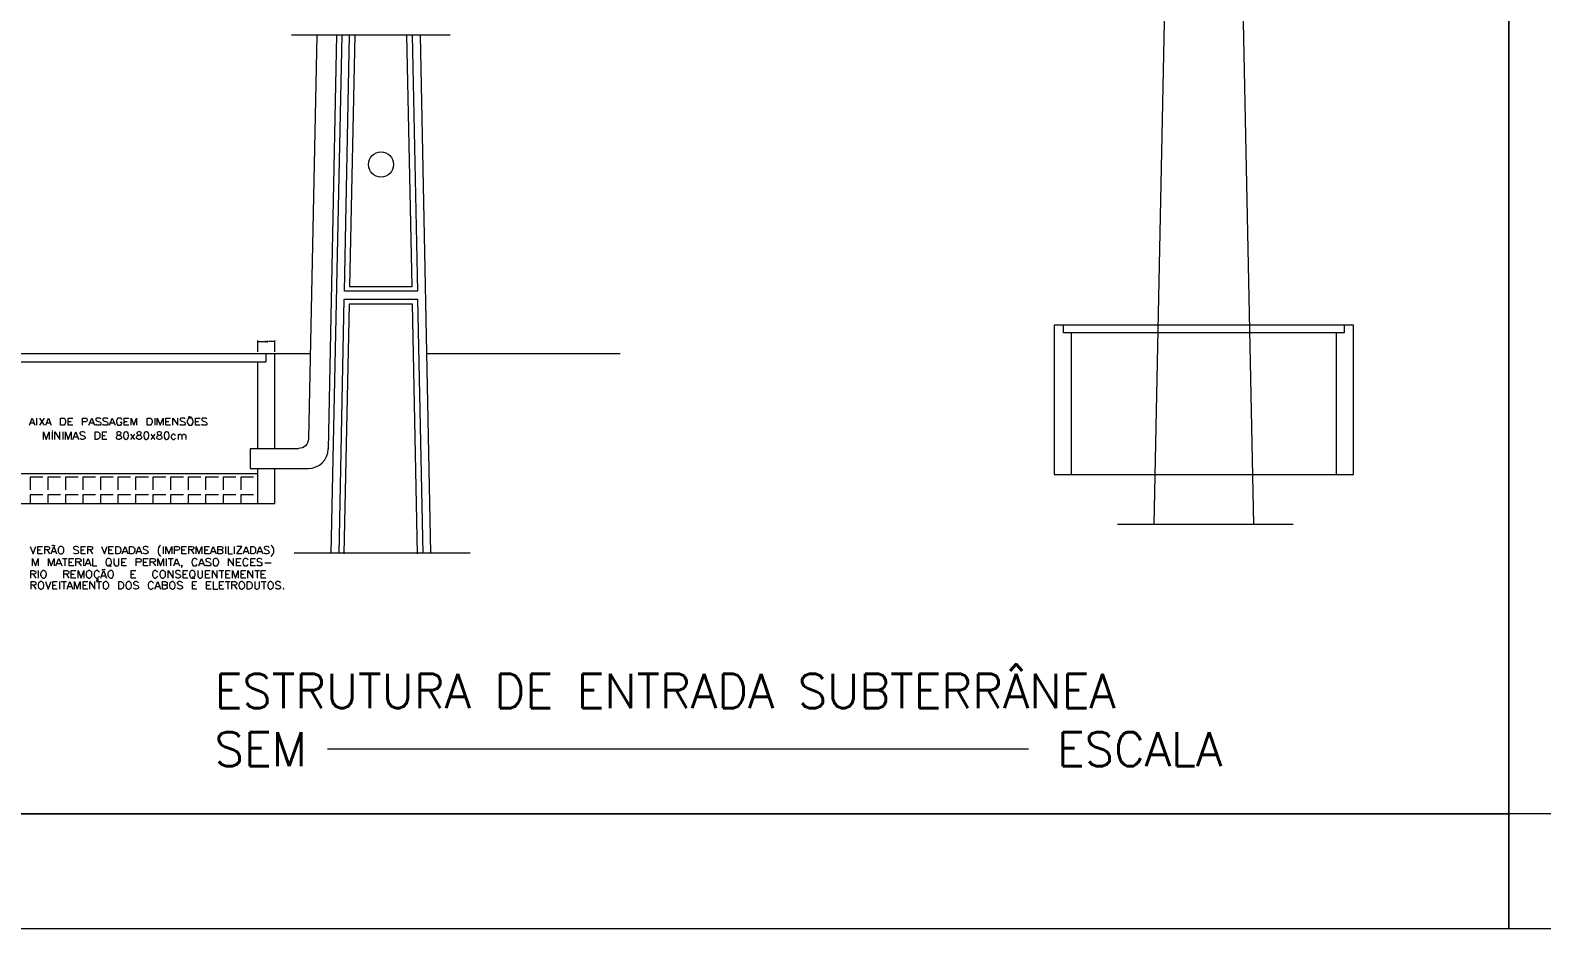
# Model space of a CAD drawing. Header units: inches. Extents: x 5 to 1823, y 18 to 726.
# Drawn here: x 1510.1 to 1641.6, y 18 to 96.1 of the extents above; entities that cross this region are included whole.
import ezdxf

# ---------------------------------------------------------------- set-up
doc = ezdxf.new("R2010")
doc.units = ezdxf.units.IN
doc.header["$MEASUREMENT"] = 0
for name, color, linetype in [('PDF_0', 7, 'Continuous'), ('PDF_01', 1, 'Continuous'), ('PDF_ENIT-AQ0T002', 6, 'Continuous'), ('PDF_ENTRADA-ELETRICA', 1, 'Continuous'), ('PDF_FORMATOS', 7, 'Continuous'), ('PDF_Texto', 6, 'Continuous')]:
    doc.layers.add(name, color=color, linetype=linetype)
doc.layers.add('PDF_Layer 1', color=30, linetype='Continuous', true_color=0xff7f00)
doc.styles.add('PDF RomanS', font='romans__.ttf')

msp = doc.modelspace()

# ---------------------------------------------------------------- linework, layer by layer
at = {"layer": 'PDF_0', "color": 11, "lineweight": 5, "true_color": 0xff7f7f}
for points in [[(1529.98, 69.04), (1530.02, 69.04)], [(1531.37, 69.04), (1531.33, 69.04)]]:
    msp.add_lwpolyline(points, dxfattribs=at)
at = {"layer": 'PDF_0', "color": 11, "true_color": 0xff7f7f, "transparency": 33554559}
for points in [[(1529.91, 69.06), (1529.93, 69.04), (1529.89, 69.04)], [(1529.89, 69.04), (1529.91, 69.02), (1529.93, 69.04)], [(1529.93, 69.08), (1529.91, 69.06), (1529.93, 69.04)], [(1529.91, 69.02), (1529.93, 69.04), (1529.93, 68.99)], [(1529.93, 69.04), (1529.95, 69.06), (1529.93, 69.08)], [(1529.98, 69.04), (1529.93, 69.04), (1529.95, 69.06)], [(1529.93, 69.04), (1529.93, 68.99), (1529.95, 69.02)], [(1529.95, 69.02), (1529.98, 69.04), (1529.93, 69.04)], [(1531.42, 69.04), (1531.42, 69.08), (1531.37, 69.06)], [(1531.37, 69.06), (1531.37, 69.04), (1531.42, 69.04)], [(1531.37, 69.04), (1531.42, 69.04), (1531.37, 69.02)], [(1531.42, 69.04), (1531.37, 69.02), (1531.42, 68.99)], [(1531.44, 69.06), (1531.42, 69.04), (1531.42, 69.08)], [(1531.46, 69.04), (1531.44, 69.06), (1531.42, 69.04)], [(1531.42, 68.99), (1531.44, 69.02), (1531.42, 69.04)], [(1531.44, 69.02), (1531.42, 69.04), (1531.46, 69.04)]]:
    msp.add_solid(points, dxfattribs=at)
at = {"layer": 'PDF_01', "lineweight": 5}
msp.add_lwpolyline([(1638.77, 27.95), (1638.77, 601.93)], close=True, dxfattribs=at)
at = {"layer": 'PDF_ENIT-AQ0T002', "lineweight": 5}
msp.add_lwpolyline([(1536.01, 33.6), (1596.99, 33.6)], dxfattribs=at)
at = {"layer": 'PDF_ENTRADA-ELETRICA', "lineweight": 5}
for points in [[(1608.82, 98.23), (1607.89, 53.14)], [(1615.64, 98.23), (1616.57, 53.14)], [(1546.66, 95.69), (1532.85, 95.69)], [(1536.79, 95.69), (1536.05, 59.68)], [(1537.24, 95.69), (1536.3, 50.62)], [(1543.35, 95.69), (1543.82, 73.42), (1537.47, 73.42), (1537.91, 95.69)], [(1538.36, 95.69), (1537.91, 73.84), (1543.37, 73.84), (1542.91, 95.69)], [(1544.05, 95.69), (1544.96, 50.62)], [(1537, 50.6), (1537.45, 72.72), (1543.82, 72.72), (1544.28, 50.6)], [(1543.84, 50.58), (1543.4, 72.3), (1537.87, 72.3), (1537.43, 50.58)], [(1624.46, 70.48), (1624.46, 69.8), (1600.02, 69.8), (1600.02, 70.48)], [(1600.72, 57.48), (1600.72, 69.8)], [(1623.77, 57.48), (1623.77, 69.8)], [(1530.63, 69.02), (1530.63, 68.99), (1530.63, 69.02)], [(1530.67, 69.06), (1530.7, 69.08), (1530.7, 68.99)], [(1534.48, 67.96), (1500.22, 67.96)], [(1530.63, 67.96), (1530.63, 67.26), (1506.18, 67.26), (1506.18, 67.96)], [(1529.93, 59.72), (1529.93, 67.26)], [(1531.42, 59.72), (1531.42, 67.96)], [(1561.45, 67.96), (1544.62, 67.96)], [(1510.06, 61.76), (1510.29, 62.39), (1510.54, 61.76)], [(1510.14, 61.97), (1510.46, 61.97)], [(1510.69, 62.39), (1510.69, 61.76)], [(1510.93, 62.39), (1511.35, 61.76)], [(1511.35, 62.39), (1510.93, 61.76)], [(1511.48, 61.76), (1511.73, 62.39), (1511.96, 61.76)], [(1511.56, 61.97), (1511.88, 61.97)], [(1513.83, 61.76), (1513.42, 61.76), (1513.42, 62.39), (1513.83, 62.39)], [(1513.42, 62.09), (1513.68, 62.09)], [(1514.67, 61.76), (1514.67, 62.39), (1514.95, 62.39), (1515.03, 62.37), (1515.07, 62.33), (1515.1, 62.26), (1515.1, 62.18), (1515.07, 62.12), (1515.03, 62.09), (1514.95, 62.05), (1514.67, 62.05)], [(1515.22, 61.76), (1515.48, 62.39), (1515.71, 61.76)], [(1515.31, 61.97), (1515.62, 61.97)], [(1516.28, 62.31), (1516.22, 62.37), (1516.11, 62.39), (1516.01, 62.39), (1515.9, 62.37), (1515.84, 62.31), (1515.84, 62.24), (1515.88, 62.18), (1515.9, 62.16), (1515.96, 62.12), (1516.15, 62.05), (1516.22, 62.03), (1516.24, 61.99), (1516.28, 61.93), (1516.28, 61.84), (1516.22, 61.78), (1516.11, 61.76), (1516.01, 61.76), (1515.9, 61.78), (1515.84, 61.84)], [(1516.89, 62.31), (1516.83, 62.37), (1516.75, 62.39), (1516.62, 62.39), (1516.51, 62.37), (1516.45, 62.31), (1516.45, 62.24), (1516.49, 62.18), (1516.51, 62.16), (1516.58, 62.12), (1516.77, 62.05), (1516.83, 62.03), (1516.85, 61.99), (1516.89, 61.93), (1516.89, 61.84), (1516.83, 61.78), (1516.75, 61.76), (1516.62, 61.76), (1516.51, 61.78), (1516.45, 61.84)], [(1517.02, 61.76), (1517.25, 62.39), (1517.51, 61.76)], [(1517.11, 61.97), (1517.42, 61.97)], [(1518.1, 62.24), (1518.08, 62.31), (1518.02, 62.37), (1517.95, 62.39), (1517.83, 62.39), (1517.76, 62.37), (1517.7, 62.31), (1517.68, 62.24), (1517.64, 62.16), (1517.64, 61.99), (1517.68, 61.9), (1517.7, 61.84), (1517.76, 61.78), (1517.83, 61.76), (1517.95, 61.76), (1518.02, 61.78), (1518.08, 61.84), (1518.1, 61.9), (1518.1, 61.99), (1517.95, 61.99)], [(1518.72, 61.76), (1518.31, 61.76), (1518.31, 62.39), (1518.72, 62.39)], [(1518.31, 62.09), (1518.57, 62.09)], [(1518.91, 61.76), (1518.91, 62.39), (1519.16, 61.76), (1519.39, 62.39), (1519.39, 61.76)], [(1520.96, 62.39), (1520.96, 61.76)], [(1521.19, 61.76), (1521.19, 62.39), (1521.45, 61.76), (1521.7, 62.39), (1521.7, 61.76)], [(1522.33, 61.76), (1521.93, 61.76), (1521.93, 62.39), (1522.33, 62.39)], [(1521.93, 62.09), (1522.19, 62.09)], [(1522.53, 61.76), (1522.53, 62.39), (1522.97, 61.76), (1522.97, 62.39)], [(1523.6, 62.31), (1523.54, 62.37), (1523.46, 62.39), (1523.33, 62.39), (1523.24, 62.37), (1523.18, 62.31), (1523.18, 62.24), (1523.2, 62.18), (1523.24, 62.16), (1523.31, 62.12), (1523.5, 62.05), (1523.54, 62.03), (1523.58, 61.99), (1523.6, 61.93), (1523.6, 61.84), (1523.54, 61.78), (1523.46, 61.76), (1523.33, 61.76), (1523.24, 61.78), (1523.18, 61.84)], [(1523.9, 62.43), (1523.92, 62.5)], [(1524.13, 62.45), (1524.16, 62.52)], [(1524.92, 61.76), (1524.51, 61.76), (1524.51, 62.39), (1524.92, 62.39)], [(1524.51, 62.09), (1524.77, 62.09)], [(1525.51, 62.31), (1525.45, 62.37), (1525.34, 62.39), (1525.21, 62.39), (1525.13, 62.37), (1525.07, 62.31), (1525.07, 62.24), (1525.11, 62.18), (1525.13, 62.16), (1525.19, 62.12), (1525.38, 62.05), (1525.45, 62.03), (1525.47, 61.99), (1525.51, 61.93), (1525.51, 61.84), (1525.45, 61.78), (1525.34, 61.76), (1525.21, 61.76), (1525.13, 61.78), (1525.07, 61.84)], [(1511.29, 60.53), (1511.29, 61.18), (1511.52, 60.53), (1511.77, 61.18), (1511.77, 60.53)], [(1512.03, 61.25), (1512.09, 61.31)], [(1512.03, 61.18), (1512.03, 60.53)], [(1512.26, 60.53), (1512.26, 61.18), (1512.7, 60.53), (1512.7, 61.18)], [(1512.96, 61.18), (1512.96, 60.53)], [(1513.19, 60.53), (1513.19, 61.18), (1513.44, 60.53), (1513.7, 61.18), (1513.7, 60.53)], [(1513.85, 60.53), (1514.1, 61.18), (1514.33, 60.53)], [(1513.93, 60.76), (1514.25, 60.76)], [(1514.91, 61.1), (1514.84, 61.16), (1514.74, 61.18), (1514.63, 61.18), (1514.52, 61.16), (1514.46, 61.1), (1514.46, 61.04), (1514.5, 60.97), (1514.52, 60.93), (1514.59, 60.91), (1514.78, 60.85), (1514.84, 60.8), (1514.86, 60.78), (1514.91, 60.72), (1514.91, 60.63), (1514.84, 60.57), (1514.74, 60.53), (1514.63, 60.53), (1514.52, 60.57), (1514.46, 60.63)], [(1516.81, 60.53), (1516.41, 60.53), (1516.41, 61.18), (1516.81, 61.18)], [(1516.41, 60.87), (1516.66, 60.87)], [(1518.86, 60.97), (1519.2, 60.53)], [(1519.2, 60.97), (1518.86, 60.53)], [(1520.62, 60.97), (1520.98, 60.53)], [(1520.98, 60.97), (1520.62, 60.53)], [(1522.76, 60.87), (1522.69, 60.93), (1522.65, 60.97), (1522.55, 60.97), (1522.48, 60.93), (1522.42, 60.87), (1522.4, 60.78), (1522.4, 60.72), (1522.42, 60.63), (1522.48, 60.57), (1522.55, 60.53), (1522.65, 60.53), (1522.69, 60.57), (1522.76, 60.63)], [(1522.99, 60.97), (1522.99, 60.53)], [(1522.99, 60.85), (1523.08, 60.93), (1523.14, 60.97), (1523.22, 60.97), (1523.29, 60.93), (1523.33, 60.85), (1523.33, 60.53)], [(1523.33, 60.85), (1523.41, 60.93), (1523.48, 60.97), (1523.56, 60.97), (1523.63, 60.93), (1523.67, 60.85), (1523.67, 60.53)], [(1533.47, 59.72), (1529.26, 59.72), (1529.26, 57.99), (1534.32, 57.99)], [(1505.4, 57.99), (1505.4, 54.94), (1531.42, 54.94), (1531.42, 57.99)], [(1529.93, 54.94), (1529.93, 57.99)], [(1529.93, 57.54), (1506.86, 57.54)], [(1511.24, 57.25), (1510.14, 57.25), (1510.14, 56.13)], [(1512.77, 57.25), (1511.67, 57.25), (1511.67, 56.13)], [(1514.29, 57.25), (1513.19, 57.25), (1513.19, 56.13)], [(1515.82, 57.25), (1514.71, 57.25), (1514.71, 56.13)], [(1517.34, 57.25), (1516.24, 57.25), (1516.24, 56.13)], [(1518.86, 57.25), (1517.76, 57.25), (1517.76, 56.13)], [(1520.41, 57.25), (1519.29, 57.25), (1519.29, 56.13)], [(1521.93, 57.25), (1520.81, 57.25), (1520.81, 56.13)], [(1523.46, 57.25), (1522.33, 57.25), (1522.33, 56.13)], [(1524.98, 57.25), (1523.86, 57.25), (1523.86, 56.13)], [(1526.5, 57.25), (1525.38, 57.25), (1525.38, 56.13)], [(1528.03, 57.25), (1526.93, 57.25), (1526.93, 56.13)], [(1529.55, 57.25), (1528.45, 57.25), (1528.45, 56.13)], [(1511.24, 55.72), (1510.14, 55.72), (1510.14, 54.94)], [(1512.77, 55.72), (1511.67, 55.72), (1511.67, 54.94)], [(1514.29, 55.72), (1513.19, 55.72), (1513.19, 54.94)], [(1515.82, 55.72), (1514.71, 55.72), (1514.71, 54.94)], [(1517.34, 55.72), (1516.24, 55.72), (1516.24, 54.94)], [(1518.86, 55.72), (1517.76, 55.72), (1517.76, 54.94)], [(1520.41, 55.72), (1519.29, 55.72), (1519.29, 54.94)], [(1521.93, 55.72), (1520.81, 55.72), (1520.81, 54.94)], [(1523.46, 55.72), (1522.33, 55.72), (1522.33, 54.94)], [(1524.98, 55.72), (1523.86, 55.72), (1523.86, 54.94)], [(1526.5, 55.72), (1525.38, 55.72), (1525.38, 54.94)], [(1528.03, 55.72), (1526.93, 55.72), (1526.93, 54.94)], [(1529.55, 55.72), (1528.45, 55.72), (1528.45, 54.94)], [(1620.02, 53.14), (1604.72, 53.14)], [(1512.03, 51.26), (1512.07, 51.32)], [(1512.28, 51.28), (1512.3, 51.34)], [(1510.14, 51.21), (1510.4, 50.58), (1510.63, 51.21)], [(1510.33, 49.52), (1510.33, 50.18), (1510.59, 49.52), (1510.82, 50.18), (1510.82, 49.52)], [(1511.2, 50.58), (1510.8, 50.58), (1510.8, 51.21), (1511.2, 51.21)], [(1510.8, 50.92), (1511.03, 50.92)], [(1511.39, 50.58), (1511.39, 51.21), (1511.67, 51.21), (1511.75, 51.19), (1511.79, 51.17), (1511.81, 51.11), (1511.81, 51.05), (1511.79, 50.98), (1511.75, 50.94), (1511.67, 50.92), (1511.39, 50.92)], [(1511.6, 50.92), (1511.81, 50.58)], [(1511.73, 49.52), (1511.73, 50.18), (1511.96, 49.52), (1512.22, 50.18), (1512.22, 49.52)], [(1511.94, 50.58), (1512.2, 51.21), (1512.43, 50.58)], [(1512.03, 50.79), (1512.34, 50.79)], [(1512.37, 49.52), (1512.62, 50.18), (1512.87, 49.52)], [(1512.94, 50.18), (1513.36, 50.18)], [(1513.15, 50.18), (1513.15, 49.52)], [(1513.93, 49.52), (1513.53, 49.52), (1513.53, 50.18), (1513.93, 50.18)], [(1514.33, 51.13), (1514.27, 51.19), (1514.16, 51.21), (1514.04, 51.21), (1513.95, 51.19), (1513.89, 51.13), (1513.89, 51.07), (1513.93, 51), (1513.95, 50.98), (1514.02, 50.94), (1514.21, 50.88), (1514.27, 50.85), (1514.29, 50.81), (1514.33, 50.75), (1514.33, 50.66), (1514.27, 50.6), (1514.16, 50.58), (1514.04, 50.58), (1513.95, 50.6), (1513.89, 50.66)], [(1514.1, 49.52), (1514.1, 50.18), (1514.38, 50.18), (1514.48, 50.14), (1514.5, 50.11), (1514.55, 50.05), (1514.55, 49.99), (1514.5, 49.92), (1514.48, 49.9), (1514.38, 49.86), (1514.1, 49.86)], [(1514.95, 50.58), (1514.55, 50.58), (1514.55, 51.21), (1514.95, 51.21)], [(1514.55, 50.92), (1514.8, 50.92)], [(1514.76, 50.18), (1514.76, 49.52)], [(1514.91, 49.52), (1515.16, 50.18), (1515.41, 49.52)], [(1515.14, 50.58), (1515.14, 51.21), (1515.41, 51.21), (1515.5, 51.19), (1515.54, 51.17), (1515.56, 51.11), (1515.56, 51.05), (1515.54, 50.98), (1515.5, 50.94), (1515.41, 50.92), (1515.14, 50.92)], [(1515.35, 50.92), (1515.56, 50.58)], [(1515.56, 50.18), (1515.56, 49.52), (1515.94, 49.52)], [(1516.34, 51.21), (1516.58, 50.58), (1516.83, 51.21)], [(1517.38, 50.58), (1516.98, 50.58), (1516.98, 51.21), (1517.38, 51.21)], [(1516.98, 50.92), (1517.23, 50.92)], [(1517.42, 50.18), (1517.42, 49.71), (1517.45, 49.61), (1517.51, 49.54), (1517.61, 49.52), (1517.68, 49.52), (1517.76, 49.54), (1517.83, 49.61), (1517.85, 49.71), (1517.85, 50.18)], [(1518.5, 49.52), (1518.1, 49.52), (1518.1, 50.18), (1518.5, 50.18)], [(1518.12, 50.58), (1518.38, 51.21), (1518.63, 50.58)], [(1518.23, 50.79), (1518.55, 50.79)], [(1519.35, 50.58), (1519.58, 51.21), (1519.84, 50.58)], [(1519.35, 49.52), (1519.35, 50.18), (1519.63, 50.18), (1519.71, 50.14), (1519.75, 50.11), (1519.77, 50.05), (1519.77, 49.94), (1519.75, 49.9), (1519.71, 49.86), (1519.63, 49.84), (1519.35, 49.84)], [(1519.43, 50.79), (1519.75, 50.79)], [(1520.39, 51.13), (1520.32, 51.19), (1520.24, 51.21), (1520.11, 51.21), (1520.03, 51.19), (1519.96, 51.13), (1519.96, 51.07), (1519.99, 51), (1520.03, 50.98), (1520.09, 50.94), (1520.26, 50.88), (1520.32, 50.85), (1520.37, 50.81), (1520.39, 50.75), (1520.39, 50.66), (1520.32, 50.6), (1520.24, 50.58), (1520.11, 50.58), (1520.03, 50.6), (1519.96, 50.66)], [(1520.39, 49.52), (1519.99, 49.52), (1519.99, 50.18), (1520.39, 50.18)], [(1520.58, 49.52), (1520.58, 50.18), (1520.85, 50.18), (1520.96, 50.14), (1520.98, 50.11), (1521.02, 50.05), (1521.02, 49.99), (1520.98, 49.92), (1520.96, 49.9), (1520.85, 49.86), (1520.58, 49.86)], [(1521.23, 49.52), (1521.23, 50.18), (1521.47, 49.52), (1521.72, 50.18), (1521.72, 49.52)], [(1521.7, 51.21), (1521.7, 50.58)], [(1521.93, 50.58), (1521.93, 51.21), (1522.19, 50.58), (1522.44, 51.21), (1522.44, 50.58)], [(1521.97, 50.18), (1521.97, 49.52)], [(1522.12, 50.18), (1522.57, 50.18)], [(1522.33, 50.18), (1522.33, 49.52)], [(1522.63, 49.52), (1522.86, 50.18), (1523.12, 49.52)], [(1522.69, 50.58), (1522.69, 51.21), (1522.97, 51.21), (1523.05, 51.19), (1523.1, 51.17), (1523.12, 51.11), (1523.12, 51), (1523.1, 50.94), (1523.05, 50.92), (1522.97, 50.88), (1522.69, 50.88)], [(1523.73, 50.58), (1523.33, 50.58), (1523.33, 51.21), (1523.73, 51.21)], [(1523.33, 50.92), (1523.58, 50.92)], [(1523.92, 50.58), (1523.92, 51.21), (1524.2, 51.21), (1524.3, 51.19), (1524.32, 51.17), (1524.37, 51.11), (1524.37, 51.05), (1524.32, 50.98), (1524.3, 50.94), (1524.2, 50.92), (1523.92, 50.92)], [(1524.13, 50.92), (1524.37, 50.58)], [(1524.66, 50.01), (1524.64, 50.07), (1524.58, 50.14), (1524.51, 50.18), (1524.39, 50.18), (1524.32, 50.14), (1524.26, 50.07), (1524.24, 50.01), (1524.2, 49.92), (1524.2, 49.78), (1524.24, 49.67), (1524.26, 49.61), (1524.32, 49.54), (1524.39, 49.52), (1524.51, 49.52), (1524.58, 49.54), (1524.64, 49.61), (1524.66, 49.67)], [(1524.58, 50.58), (1524.58, 51.21), (1524.81, 50.58), (1525.07, 51.21), (1525.07, 50.58)], [(1524.79, 49.52), (1525.04, 50.18), (1525.28, 49.52)], [(1525.72, 50.58), (1525.32, 50.58), (1525.32, 51.21), (1525.72, 51.21)], [(1525.32, 50.92), (1525.57, 50.92)], [(1525.85, 50.07), (1525.78, 50.14), (1525.68, 50.18), (1525.57, 50.18), (1525.47, 50.14), (1525.4, 50.07), (1525.4, 50.01), (1525.45, 49.94), (1525.47, 49.92), (1525.53, 49.9), (1525.72, 49.84), (1525.78, 49.8), (1525.81, 49.78), (1525.85, 49.71), (1525.85, 49.61), (1525.78, 49.54), (1525.68, 49.52), (1525.57, 49.52), (1525.47, 49.54), (1525.4, 49.61)], [(1525.81, 50.58), (1526.06, 51.21), (1526.31, 50.58)], [(1525.91, 50.79), (1526.21, 50.79)], [(1526.74, 50.92), (1526.84, 50.88), (1526.86, 50.85), (1526.89, 50.79), (1526.89, 50.71), (1526.86, 50.64), (1526.84, 50.6), (1526.74, 50.58), (1526.46, 50.58), (1526.46, 51.21), (1526.74, 51.21), (1526.84, 51.19), (1526.86, 51.17), (1526.89, 51.11), (1526.89, 51.05), (1526.86, 50.98), (1526.84, 50.94), (1526.74, 50.92), (1526.46, 50.92)], [(1527.12, 51.21), (1527.12, 50.58)], [(1527.35, 51.21), (1527.35, 50.58), (1527.73, 50.58)], [(1527.39, 49.52), (1527.39, 50.18), (1527.82, 49.52), (1527.82, 50.18)], [(1527.88, 51.21), (1527.88, 50.58)], [(1528.47, 49.52), (1528.07, 49.52), (1528.07, 50.18), (1528.47, 50.18)], [(1528.54, 50.58), (1528.11, 50.58), (1528.54, 51.21), (1528.11, 51.21)], [(1529.09, 50.01), (1529.07, 50.07), (1529, 50.14), (1528.94, 50.18), (1528.81, 50.18), (1528.75, 50.14), (1528.68, 50.07), (1528.66, 50.01), (1528.62, 49.92), (1528.62, 49.78), (1528.66, 49.67), (1528.68, 49.61), (1528.75, 49.54), (1528.81, 49.52), (1528.94, 49.52), (1529, 49.54), (1529.07, 49.61), (1529.09, 49.67)], [(1528.66, 50.58), (1528.92, 51.21), (1529.15, 50.58)], [(1528.75, 50.79), (1529.07, 50.79)], [(1529.72, 49.52), (1529.32, 49.52), (1529.32, 50.18), (1529.72, 50.18)], [(1529.87, 50.58), (1530.12, 51.21), (1530.36, 50.58)], [(1530.29, 50.07), (1530.23, 50.14), (1530.15, 50.18), (1530.02, 50.18), (1529.93, 50.14), (1529.87, 50.07), (1529.87, 50.01), (1529.89, 49.94), (1529.93, 49.92), (1530, 49.9), (1530.19, 49.84), (1530.23, 49.8), (1530.27, 49.78), (1530.29, 49.71), (1530.29, 49.61), (1530.23, 49.54), (1530.15, 49.52), (1530.02, 49.52), (1529.93, 49.54), (1529.87, 49.61)], [(1529.95, 50.79), (1530.27, 50.79)], [(1530.93, 51.13), (1530.87, 51.19), (1530.76, 51.21), (1530.63, 51.21), (1530.55, 51.19), (1530.48, 51.13), (1530.48, 51.07), (1530.53, 51), (1530.55, 50.98), (1530.61, 50.94), (1530.8, 50.88), (1530.87, 50.85), (1530.89, 50.81), (1530.93, 50.75), (1530.93, 50.66), (1530.87, 50.6), (1530.76, 50.58), (1530.63, 50.58), (1530.55, 50.6), (1530.48, 50.66)], [(1548.41, 50.62), (1533.11, 50.62)], [(1510.19, 48.46), (1510.19, 49.12), (1510.46, 49.12), (1510.54, 49.08), (1510.59, 49.06), (1510.61, 48.99), (1510.61, 48.93), (1510.59, 48.87), (1510.54, 48.84), (1510.46, 48.8), (1510.19, 48.8)], [(1510.4, 48.8), (1510.61, 48.46)], [(1510.82, 49.12), (1510.82, 48.46)], [(1512.47, 49.73), (1512.77, 49.73)], [(1513.06, 48.46), (1513.06, 49.12), (1513.34, 49.12), (1513.42, 49.08), (1513.47, 49.06), (1513.49, 48.99), (1513.49, 48.93), (1513.47, 48.87), (1513.42, 48.84), (1513.34, 48.8), (1513.06, 48.8)], [(1513.28, 48.8), (1513.49, 48.46)], [(1513.53, 49.86), (1513.76, 49.86)], [(1514.1, 48.46), (1513.7, 48.46), (1513.7, 49.12), (1514.1, 49.12)], [(1513.7, 48.8), (1513.95, 48.8)], [(1514.29, 48.46), (1514.29, 49.12), (1514.55, 48.46), (1514.8, 49.12), (1514.8, 48.46)], [(1514.33, 49.86), (1514.55, 49.52)], [(1515.01, 49.73), (1515.31, 49.73)], [(1516.15, 48.97), (1516.11, 49.03), (1516.05, 49.08), (1516.01, 49.12), (1515.88, 49.12), (1515.82, 49.08), (1515.75, 49.03), (1515.71, 48.97), (1515.69, 48.87), (1515.69, 48.72), (1515.71, 48.63), (1515.75, 48.57), (1515.82, 48.51), (1515.88, 48.46), (1516.01, 48.46), (1516.05, 48.51), (1516.11, 48.57), (1516.15, 48.63)], [(1516.28, 48.46), (1516.51, 49.12), (1516.77, 48.46)], [(1516.37, 49.14), (1516.41, 49.2)], [(1516.37, 48.67), (1516.68, 48.67)], [(1516.6, 49.18), (1516.64, 49.25)], [(1516.98, 49.65), (1517.17, 49.46)], [(1518.1, 49.86), (1518.36, 49.86)], [(1519.31, 48.46), (1518.91, 48.46), (1518.91, 49.12), (1519.31, 49.12)], [(1518.91, 48.8), (1519.16, 48.8)], [(1519.99, 49.86), (1520.24, 49.86)], [(1521.23, 48.97), (1521.19, 49.03), (1521.13, 49.08), (1521.06, 49.12), (1520.96, 49.12), (1520.9, 49.08), (1520.83, 49.03), (1520.79, 48.97), (1520.77, 48.87), (1520.77, 48.72), (1520.79, 48.63), (1520.83, 48.57), (1520.9, 48.51), (1520.96, 48.46), (1521.06, 48.46), (1521.13, 48.51), (1521.19, 48.57), (1521.23, 48.63)], [(1520.79, 49.86), (1521.02, 49.52)], [(1522.12, 48.46), (1522.12, 49.12), (1522.57, 48.46), (1522.57, 49.12)], [(1522.72, 49.73), (1523.03, 49.73)], [(1523.2, 49.03), (1523.14, 49.08), (1523.05, 49.12), (1522.93, 49.12), (1522.84, 49.08), (1522.78, 49.03), (1522.78, 48.97), (1522.8, 48.91), (1522.84, 48.87), (1522.91, 48.84), (1523.1, 48.78), (1523.14, 48.74), (1523.18, 48.72), (1523.2, 48.65), (1523.2, 48.57), (1523.14, 48.51), (1523.05, 48.46), (1522.93, 48.46), (1522.84, 48.51), (1522.78, 48.57)], [(1523.33, 49.54), (1523.31, 49.52), (1523.27, 49.54), (1523.31, 49.58), (1523.33, 49.54), (1523.33, 49.5), (1523.31, 49.44), (1523.27, 49.39)], [(1523.84, 48.46), (1523.44, 48.46), (1523.44, 49.12), (1523.84, 49.12)], [(1523.44, 48.8), (1523.67, 48.8)], [(1524.71, 49.12), (1524.71, 48.65), (1524.73, 48.57), (1524.79, 48.51), (1524.87, 48.46), (1524.94, 48.46), (1525.04, 48.51), (1525.11, 48.57), (1525.13, 48.65), (1525.13, 49.12)], [(1524.87, 49.73), (1525.19, 49.73)], [(1525.78, 48.46), (1525.38, 48.46), (1525.38, 49.12), (1525.78, 49.12)], [(1525.38, 48.8), (1525.64, 48.8)], [(1525.98, 48.46), (1525.98, 49.12), (1526.4, 48.46), (1526.4, 49.12)], [(1526.55, 49.12), (1526.99, 49.12)], [(1526.78, 49.12), (1526.78, 48.46)], [(1527.54, 48.46), (1527.14, 48.46), (1527.14, 49.12), (1527.54, 49.12)], [(1527.14, 48.8), (1527.39, 48.8)], [(1527.73, 48.46), (1527.73, 49.12), (1527.99, 48.46), (1528.22, 49.12), (1528.22, 48.46)], [(1528.07, 49.86), (1528.33, 49.86)], [(1528.88, 48.46), (1528.47, 48.46), (1528.47, 49.12), (1528.88, 49.12)], [(1528.47, 48.8), (1528.73, 48.8)], [(1529.07, 48.46), (1529.07, 49.12), (1529.49, 48.46), (1529.49, 49.12)], [(1529.32, 49.86), (1529.55, 49.86)], [(1529.66, 49.12), (1530.08, 49.12)], [(1529.87, 49.12), (1529.87, 48.46)], [(1530.63, 48.46), (1530.23, 48.46), (1530.23, 49.12), (1530.63, 49.12)], [(1530.23, 48.8), (1530.48, 48.8)], [(1530.53, 49.8), (1531.08, 49.8)], [(1510.21, 47.51), (1510.21, 48.17), (1510.48, 48.17), (1510.59, 48.12), (1510.61, 48.1), (1510.63, 48.04), (1510.63, 47.98), (1510.61, 47.91), (1510.59, 47.89), (1510.48, 47.85), (1510.21, 47.85)], [(1510.42, 47.85), (1510.63, 47.51)], [(1511.46, 48.17), (1511.69, 47.51), (1511.94, 48.17)], [(1512.49, 47.51), (1512.09, 47.51), (1512.09, 48.17), (1512.49, 48.17)], [(1512.09, 47.85), (1512.34, 47.85)], [(1512.68, 48.17), (1512.68, 47.51)], [(1512.83, 48.17), (1513.28, 48.17)], [(1513.06, 48.17), (1513.06, 47.51)], [(1513.34, 47.51), (1513.57, 48.17), (1513.83, 47.51)], [(1513.42, 47.72), (1513.74, 47.72)], [(1513.97, 47.51), (1513.97, 48.17), (1514.23, 47.51), (1514.48, 48.17), (1514.48, 47.51)], [(1515.14, 47.51), (1514.74, 47.51), (1514.74, 48.17), (1515.14, 48.17)], [(1514.74, 47.85), (1514.97, 47.85)], [(1515.31, 47.51), (1515.31, 48.17), (1515.75, 47.51), (1515.75, 48.17)], [(1515.88, 48.27), (1515.9, 48.25), (1516.01, 48.25), (1516.03, 48.27), (1516.03, 48.34), (1516.01, 48.38), (1515.94, 48.38), (1515.94, 48.46)], [(1515.9, 48.17), (1516.34, 48.17)], [(1516.11, 48.17), (1516.11, 47.51)], [(1519.56, 48.06), (1519.5, 48.12), (1519.39, 48.17), (1519.29, 48.17), (1519.18, 48.12), (1519.12, 48.06), (1519.12, 48.02), (1519.16, 47.95), (1519.18, 47.91), (1519.24, 47.89), (1519.43, 47.83), (1519.5, 47.79), (1519.52, 47.76), (1519.56, 47.7), (1519.56, 47.6), (1519.5, 47.55), (1519.39, 47.51), (1519.29, 47.51), (1519.18, 47.55), (1519.12, 47.6)], [(1520.85, 48.02), (1520.83, 48.06), (1520.77, 48.12), (1520.7, 48.17), (1520.58, 48.17), (1520.51, 48.12), (1520.45, 48.06), (1520.43, 48.02), (1520.39, 47.91), (1520.39, 47.76), (1520.43, 47.66), (1520.45, 47.6), (1520.51, 47.55), (1520.58, 47.51), (1520.7, 47.51), (1520.77, 47.55), (1520.83, 47.6), (1520.85, 47.66)], [(1520.98, 47.51), (1521.23, 48.17), (1521.47, 47.51)], [(1521.06, 47.72), (1521.38, 47.72)], [(1521.91, 47.85), (1522, 47.83), (1522.04, 47.79), (1522.06, 47.72), (1522.06, 47.64), (1522.04, 47.57), (1522, 47.55), (1521.91, 47.51), (1521.64, 47.51), (1521.64, 48.17), (1521.91, 48.17), (1522, 48.12), (1522.04, 48.1), (1522.06, 48.04), (1522.06, 47.98), (1522.04, 47.91), (1522, 47.89), (1521.91, 47.85), (1521.64, 47.85)], [(1523.37, 48.06), (1523.31, 48.12), (1523.2, 48.17), (1523.1, 48.17), (1522.99, 48.12), (1522.93, 48.06), (1522.93, 48.02), (1522.97, 47.95), (1522.99, 47.91), (1523.05, 47.89), (1523.24, 47.83), (1523.31, 47.79), (1523.33, 47.76), (1523.37, 47.7), (1523.37, 47.6), (1523.31, 47.55), (1523.2, 47.51), (1523.1, 47.51), (1522.99, 47.55), (1522.93, 47.6)], [(1524.64, 47.51), (1524.24, 47.51), (1524.24, 48.17), (1524.64, 48.17)], [(1524.24, 47.85), (1524.47, 47.85)], [(1524.26, 48.59), (1524.45, 48.4)], [(1525.87, 47.51), (1525.47, 47.51), (1525.47, 48.17), (1525.87, 48.17)], [(1525.47, 47.85), (1525.72, 47.85)], [(1526.06, 48.17), (1526.06, 47.51), (1526.44, 47.51)], [(1526.99, 47.51), (1526.59, 47.51), (1526.59, 48.17), (1526.99, 48.17)], [(1526.59, 47.85), (1526.84, 47.85)], [(1527.08, 48.17), (1527.52, 48.17)], [(1527.31, 48.17), (1527.31, 47.51)], [(1527.67, 47.51), (1527.67, 48.17), (1527.94, 48.17), (1528.05, 48.12), (1528.07, 48.1), (1528.11, 48.04), (1528.11, 47.98), (1528.07, 47.91), (1528.05, 47.89), (1527.94, 47.85), (1527.67, 47.85)], [(1527.88, 47.85), (1528.11, 47.51)], [(1529.66, 48.17), (1529.66, 47.7), (1529.68, 47.6), (1529.74, 47.55), (1529.83, 47.51), (1529.89, 47.51), (1530, 47.55), (1530.06, 47.6), (1530.08, 47.7), (1530.08, 48.17)], [(1530.23, 48.17), (1530.67, 48.17)], [(1530.46, 48.17), (1530.46, 47.51)], [(1531.9, 48.06), (1531.86, 48.12), (1531.75, 48.17), (1531.63, 48.17), (1531.54, 48.12), (1531.48, 48.06), (1531.48, 48.02), (1531.5, 47.95), (1531.54, 47.91), (1531.61, 47.89), (1531.8, 47.83), (1531.86, 47.79), (1531.88, 47.76), (1531.9, 47.7), (1531.9, 47.6), (1531.86, 47.55), (1531.75, 47.51), (1531.63, 47.51), (1531.54, 47.55), (1531.48, 47.6)]]:
    msp.add_lwpolyline(points, dxfattribs=at)
for points in [[(1535.06, 95.69), (1534.34, 60.57, -0.408185), (1533.48, 59.74)], [(1523.94, 62.5, -0.414261), (1524.01, 62.5), (1524.05, 62.45)], [(1512.08, 51.33, -0.41421), (1512.15, 51.32), (1512.17, 51.28)], [(1516.42, 49.21, -0.41421), (1516.49, 49.2), (1516.51, 49.18)]]:
    msp.add_lwpolyline(points, format="xyb", dxfattribs=at)
for points in [[(1612.23, 70.48), (1599.23, 70.48), (1599.23, 57.48), (1625.25, 57.48), (1625.25, 70.48)], [(1530.57, 69.08), (1530.59, 69.08), (1530.61, 69.06), (1530.61, 69.04), (1530.61, 69.02), (1530.59, 68.99), (1530.57, 68.99), (1530.57, 69.02), (1530.55, 69.04), (1530.57, 69.06)], [(1530.76, 69.08), (1530.74, 69.08), (1530.74, 69.06), (1530.74, 69.04), (1530.74, 69.02), (1530.74, 68.99), (1530.76, 68.99), (1530.78, 68.99), (1530.78, 69.02), (1530.78, 69.04), (1530.78, 69.06), (1530.78, 69.08)], [(1512.77, 61.76), (1512.77, 62.39), (1513, 62.39), (1513.08, 62.37), (1513.15, 62.31), (1513.17, 62.24), (1513.21, 62.16), (1513.21, 61.99), (1513.17, 61.9), (1513.15, 61.84), (1513.08, 61.78), (1513, 61.76)], [(1520.3, 61.76), (1520.3, 62.39), (1520.51, 62.39), (1520.6, 62.37), (1520.66, 62.31), (1520.7, 62.24), (1520.73, 62.16), (1520.73, 61.99), (1520.7, 61.9), (1520.66, 61.84), (1520.6, 61.78), (1520.51, 61.76)], [(1523.99, 62.39), (1523.92, 62.37), (1523.86, 62.31), (1523.84, 62.24), (1523.8, 62.16), (1523.8, 61.99), (1523.84, 61.9), (1523.86, 61.84), (1523.92, 61.78), (1523.99, 61.76), (1524.11, 61.76), (1524.18, 61.78), (1524.24, 61.84), (1524.26, 61.9), (1524.3, 61.99), (1524.3, 62.16), (1524.26, 62.24), (1524.24, 62.31), (1524.18, 62.37), (1524.11, 62.39)], [(1515.77, 60.53), (1515.77, 61.18), (1515.98, 61.18), (1516.07, 61.16), (1516.13, 61.1), (1516.18, 61.04), (1516.2, 60.93), (1516.2, 60.78), (1516.18, 60.7), (1516.13, 60.63), (1516.07, 60.57), (1515.98, 60.53)], [(1517.78, 61.18), (1517.68, 61.16), (1517.66, 61.1), (1517.66, 61.04), (1517.68, 60.97), (1517.74, 60.93), (1517.87, 60.91), (1517.97, 60.87), (1518.04, 60.8), (1518.06, 60.76), (1518.06, 60.66), (1518.04, 60.59), (1518, 60.57), (1517.91, 60.53), (1517.78, 60.53), (1517.68, 60.57), (1517.66, 60.59), (1517.64, 60.66), (1517.64, 60.76), (1517.66, 60.8), (1517.72, 60.87), (1517.81, 60.91), (1517.93, 60.93), (1518, 60.97), (1518.04, 61.04), (1518.04, 61.1), (1518, 61.16), (1517.91, 61.18)], [(1518.44, 61.18), (1518.33, 61.16), (1518.27, 61.06), (1518.25, 60.91), (1518.25, 60.8), (1518.27, 60.66), (1518.33, 60.57), (1518.44, 60.53), (1518.48, 60.53), (1518.59, 60.57), (1518.65, 60.66), (1518.67, 60.8), (1518.67, 60.91), (1518.65, 61.06), (1518.59, 61.16), (1518.48, 61.18)], [(1519.54, 61.18), (1519.46, 61.16), (1519.41, 61.1), (1519.41, 61.04), (1519.46, 60.97), (1519.52, 60.93), (1519.65, 60.91), (1519.73, 60.87), (1519.79, 60.8), (1519.82, 60.76), (1519.82, 60.66), (1519.79, 60.59), (1519.75, 60.57), (1519.67, 60.53), (1519.54, 60.53), (1519.46, 60.57), (1519.41, 60.59), (1519.39, 60.66), (1519.39, 60.76), (1519.41, 60.8), (1519.48, 60.87), (1519.58, 60.91), (1519.71, 60.93), (1519.75, 60.97), (1519.79, 61.04), (1519.79, 61.1), (1519.75, 61.16), (1519.67, 61.18)], [(1520.2, 61.18), (1520.11, 61.16), (1520.05, 61.06), (1520.01, 60.91), (1520.01, 60.8), (1520.05, 60.66), (1520.11, 60.57), (1520.2, 60.53), (1520.26, 60.53), (1520.35, 60.57), (1520.41, 60.66), (1520.45, 60.8), (1520.45, 60.91), (1520.41, 61.06), (1520.35, 61.16), (1520.26, 61.18)], [(1521.32, 61.18), (1521.21, 61.16), (1521.19, 61.1), (1521.19, 61.04), (1521.21, 60.97), (1521.28, 60.93), (1521.4, 60.91), (1521.49, 60.87), (1521.55, 60.8), (1521.59, 60.76), (1521.59, 60.66), (1521.55, 60.59), (1521.53, 60.57), (1521.42, 60.53), (1521.32, 60.53), (1521.21, 60.57), (1521.19, 60.59), (1521.15, 60.66), (1521.15, 60.76), (1521.19, 60.8), (1521.26, 60.87), (1521.34, 60.91), (1521.47, 60.93), (1521.53, 60.97), (1521.55, 61.04), (1521.55, 61.1), (1521.53, 61.16), (1521.42, 61.18)], [(1521.95, 61.18), (1521.87, 61.16), (1521.81, 61.06), (1521.78, 60.91), (1521.78, 60.8), (1521.81, 60.66), (1521.87, 60.57), (1521.95, 60.53), (1522.02, 60.53), (1522.12, 60.57), (1522.19, 60.66), (1522.21, 60.8), (1522.21, 60.91), (1522.19, 61.06), (1522.12, 61.16), (1522.02, 61.18)], [(1512.75, 51.21), (1512.68, 51.19), (1512.62, 51.13), (1512.6, 51.07), (1512.56, 50.98), (1512.56, 50.81), (1512.6, 50.73), (1512.62, 50.66), (1512.68, 50.6), (1512.75, 50.58), (1512.87, 50.58), (1512.94, 50.6), (1513, 50.66), (1513.02, 50.73), (1513.06, 50.81), (1513.06, 50.98), (1513.02, 51.07), (1513, 51.13), (1512.94, 51.19), (1512.87, 51.21)], [(1516.89, 50.18), (1516.83, 50.14), (1516.77, 50.07), (1516.75, 50.01), (1516.7, 49.92), (1516.7, 49.78), (1516.75, 49.67), (1516.77, 49.61), (1516.83, 49.54), (1516.89, 49.52), (1517.02, 49.52), (1517.09, 49.54), (1517.15, 49.61), (1517.17, 49.67), (1517.21, 49.78), (1517.21, 49.92), (1517.17, 50.01), (1517.15, 50.07), (1517.09, 50.14), (1517.02, 50.18)], [(1517.57, 50.58), (1517.57, 51.21), (1517.78, 51.21), (1517.89, 51.19), (1517.95, 51.13), (1517.97, 51.07), (1518.02, 50.98), (1518.02, 50.81), (1517.97, 50.73), (1517.95, 50.66), (1517.89, 50.6), (1517.78, 50.58)], [(1518.78, 50.58), (1518.78, 51.21), (1518.99, 51.21), (1519.1, 51.19), (1519.16, 51.13), (1519.18, 51.07), (1519.22, 50.98), (1519.22, 50.81), (1519.18, 50.73), (1519.16, 50.66), (1519.1, 50.6), (1518.99, 50.58)], [(1526.21, 50.18), (1526.14, 50.14), (1526.08, 50.07), (1526.06, 50.01), (1526.04, 49.92), (1526.04, 49.78), (1526.06, 49.67), (1526.08, 49.61), (1526.14, 49.54), (1526.21, 49.52), (1526.34, 49.52), (1526.4, 49.54), (1526.46, 49.61), (1526.48, 49.67), (1526.53, 49.78), (1526.53, 49.92), (1526.48, 50.01), (1526.46, 50.07), (1526.4, 50.14), (1526.34, 50.18)], [(1529.32, 50.58), (1529.32, 51.21), (1529.53, 51.21), (1529.62, 51.19), (1529.68, 51.13), (1529.72, 51.07), (1529.74, 50.98), (1529.74, 50.81), (1529.72, 50.73), (1529.68, 50.66), (1529.62, 50.6), (1529.53, 50.58)], [(1511.22, 49.12), (1511.16, 49.08), (1511.1, 49.03), (1511.07, 48.97), (1511.03, 48.87), (1511.03, 48.72), (1511.07, 48.63), (1511.1, 48.57), (1511.16, 48.51), (1511.22, 48.46), (1511.35, 48.46), (1511.41, 48.51), (1511.48, 48.57), (1511.5, 48.63), (1511.54, 48.72), (1511.54, 48.87), (1511.5, 48.97), (1511.48, 49.03), (1511.41, 49.08), (1511.35, 49.12)], [(1515.2, 49.12), (1515.14, 49.08), (1515.07, 49.03), (1515.03, 48.97), (1515.01, 48.87), (1515.01, 48.72), (1515.03, 48.63), (1515.07, 48.57), (1515.14, 48.51), (1515.2, 48.46), (1515.31, 48.46), (1515.37, 48.51), (1515.43, 48.57), (1515.48, 48.63), (1515.5, 48.72), (1515.5, 48.87), (1515.48, 48.97), (1515.43, 49.03), (1515.37, 49.08), (1515.31, 49.12)], [(1517.09, 49.12), (1517.02, 49.08), (1516.96, 49.03), (1516.92, 48.97), (1516.89, 48.87), (1516.89, 48.72), (1516.92, 48.63), (1516.96, 48.57), (1517.02, 48.51), (1517.09, 48.46), (1517.21, 48.46), (1517.28, 48.51), (1517.32, 48.57), (1517.36, 48.63), (1517.38, 48.72), (1517.38, 48.87), (1517.36, 48.97), (1517.32, 49.03), (1517.28, 49.08), (1517.21, 49.12)], [(1521.59, 49.12), (1521.53, 49.08), (1521.47, 49.03), (1521.45, 48.97), (1521.42, 48.87), (1521.42, 48.72), (1521.45, 48.63), (1521.47, 48.57), (1521.53, 48.51), (1521.59, 48.46), (1521.72, 48.46), (1521.78, 48.51), (1521.85, 48.57), (1521.89, 48.63), (1521.91, 48.72), (1521.91, 48.87), (1521.89, 48.97), (1521.85, 49.03), (1521.78, 49.08), (1521.72, 49.12)], [(1524.18, 49.12), (1524.11, 49.08), (1524.05, 49.03), (1524.01, 48.97), (1523.99, 48.87), (1523.99, 48.72), (1524.01, 48.63), (1524.05, 48.57), (1524.11, 48.51), (1524.18, 48.46), (1524.3, 48.46), (1524.37, 48.51), (1524.41, 48.57), (1524.45, 48.63), (1524.47, 48.72), (1524.47, 48.87), (1524.45, 48.97), (1524.41, 49.03), (1524.37, 49.08), (1524.3, 49.12)], [(1511.01, 48.17), (1510.95, 48.12), (1510.88, 48.06), (1510.86, 48.02), (1510.82, 47.91), (1510.82, 47.76), (1510.86, 47.66), (1510.88, 47.6), (1510.95, 47.55), (1511.01, 47.51), (1511.14, 47.51), (1511.2, 47.55), (1511.26, 47.6), (1511.29, 47.66), (1511.33, 47.76), (1511.33, 47.91), (1511.29, 48.02), (1511.26, 48.06), (1511.2, 48.12), (1511.14, 48.17)], [(1516.64, 48.17), (1516.58, 48.12), (1516.51, 48.06), (1516.49, 48.02), (1516.47, 47.91), (1516.47, 47.76), (1516.49, 47.66), (1516.51, 47.6), (1516.58, 47.55), (1516.64, 47.51), (1516.77, 47.51), (1516.83, 47.55), (1516.89, 47.6), (1516.92, 47.66), (1516.96, 47.76), (1516.96, 47.91), (1516.92, 48.02), (1516.89, 48.06), (1516.83, 48.12), (1516.77, 48.17)], [(1517.83, 47.51), (1517.83, 48.17), (1518.04, 48.17), (1518.12, 48.12), (1518.19, 48.06), (1518.23, 48.02), (1518.25, 47.91), (1518.25, 47.76), (1518.23, 47.66), (1518.19, 47.6), (1518.12, 47.55), (1518.04, 47.51)], [(1518.63, 48.17), (1518.57, 48.12), (1518.5, 48.06), (1518.48, 48.02), (1518.44, 47.91), (1518.44, 47.76), (1518.48, 47.66), (1518.5, 47.6), (1518.57, 47.55), (1518.63, 47.51), (1518.76, 47.51), (1518.82, 47.55), (1518.88, 47.6), (1518.91, 47.66), (1518.95, 47.76), (1518.95, 47.91), (1518.91, 48.02), (1518.88, 48.06), (1518.82, 48.12), (1518.76, 48.17)], [(1522.44, 48.17), (1522.38, 48.12), (1522.31, 48.06), (1522.29, 48.02), (1522.25, 47.91), (1522.25, 47.76), (1522.29, 47.66), (1522.31, 47.6), (1522.38, 47.55), (1522.44, 47.51), (1522.57, 47.51), (1522.63, 47.55), (1522.69, 47.6), (1522.72, 47.66), (1522.74, 47.76), (1522.74, 47.91), (1522.72, 48.02), (1522.69, 48.06), (1522.63, 48.12), (1522.57, 48.17)], [(1528.47, 48.17), (1528.41, 48.12), (1528.35, 48.06), (1528.33, 48.02), (1528.28, 47.91), (1528.28, 47.76), (1528.33, 47.66), (1528.35, 47.6), (1528.41, 47.55), (1528.47, 47.51), (1528.6, 47.51), (1528.66, 47.55), (1528.73, 47.6), (1528.75, 47.66), (1528.79, 47.76), (1528.79, 47.91), (1528.75, 48.02), (1528.73, 48.06), (1528.66, 48.12), (1528.6, 48.17)], [(1529, 47.51), (1529, 48.17), (1529.21, 48.17), (1529.32, 48.12), (1529.38, 48.06), (1529.4, 48.02), (1529.43, 47.91), (1529.43, 47.76), (1529.4, 47.66), (1529.38, 47.6), (1529.32, 47.55), (1529.21, 47.51)], [(1530.99, 48.17), (1530.93, 48.12), (1530.87, 48.06), (1530.82, 48.02), (1530.8, 47.91), (1530.8, 47.76), (1530.82, 47.66), (1530.87, 47.6), (1530.93, 47.55), (1530.99, 47.51), (1531.1, 47.51), (1531.16, 47.55), (1531.22, 47.6), (1531.27, 47.66), (1531.29, 47.76), (1531.29, 47.91), (1531.27, 48.02), (1531.22, 48.06), (1531.16, 48.12), (1531.1, 48.17)], [(1532.16, 47.57), (1532.14, 47.55), (1532.16, 47.51), (1532.2, 47.55)]]:
    msp.add_lwpolyline(points, close=True, dxfattribs=at)
at = {"layer": 'PDF_ENTRADA-ELETRICA', "color": 11, "lineweight": 5, "true_color": 0xff7f7f}
for points in [[(1529.93, 68.15), (1529.93, 69.14)], [(1530.02, 69.04), (1530.48, 69.04)], [(1531.33, 69.04), (1530.87, 69.04)], [(1531.42, 68.15), (1531.42, 69.14)]]:
    msp.add_lwpolyline(points, dxfattribs=at)
at = {"layer": 'PDF_ENTRADA-ELETRICA', "lineweight": 5}
msp.add_circle((1540.65, 84.44), 1.09, dxfattribs=at)
for centre, radius, start, end in [((1524.1, 62.51), 0.0529, 224.9953, 315.0047), ((1534.33, 59.73), 1.73, 269.9995, 358.8196), ((1512.23, 51.33), 0.0529, 225.0003, 314.9997), ((1521.93, 50.84), 0.681, 133.1118, 226.8882), ((1530.69, 50.84), 0.64, 309.0229, 50.9771), ((1516.57, 49.24), 0.0529, 225.0003, 314.9997)]:
    msp.add_arc(centre, radius, start, end, dxfattribs=at)
at = {"layer": 'PDF_FORMATOS', "lineweight": 5}
msp.add_lwpolyline([(1517.34, 190.62), (1517.34, 140.54), (1498.31, 140.54), (1498.31, 27.95), (1638.77, 27.95), (1638.77, 190.62)], close=True, dxfattribs=at)
at = {"layer": 'PDF_Layer 1', "lineweight": 5}
msp.add_lwpolyline([(981.86, 611.92), (1822.84, 611.92), (1822.84, 17.96), (981.86, 17.96)], close=True, dxfattribs=at)
at = {"layer": 'PDF_Layer 1', "color": 7, "lineweight": 5}
msp.add_lwpolyline([(1006.86, 27.95), (1006.86, 601.93), (1812.85, 601.93), (1812.85, 27.95)], close=True, dxfattribs=at)
msp.add_lwpolyline([(1006.86, 27.95), (1006.86, 601.93), (1812.85, 601.93), (1812.85, 27.95)], close=True, dxfattribs=at)
at = {"layer": 'PDF_Layer 1', "lineweight": 5}
msp.add_lwpolyline([(1638.77, 27.95), (1638.77, 17.96), (1638.77, 27.95), (1638.77, 601.93)], dxfattribs=at)

# ---------------------------------------------------------------- texts
at = {"layer": 'PDF_Texto', "attachment_point": 7, "style": 'PDF RomanS'}
for s, insert, char_height in [('ESTRUTURA DE ENTRADA SUBTERRÂNEA', (1526.17, 37.15), 2.9749), ('SEM', (1526.17, 32.1), 2.975), ('ESCALA', (1599.45, 32.1), 2.975)]:
    msp.add_mtext(s, dxfattribs=dict(at, insert=insert, char_height=char_height))

doc.saveas('drawing.dxf')
